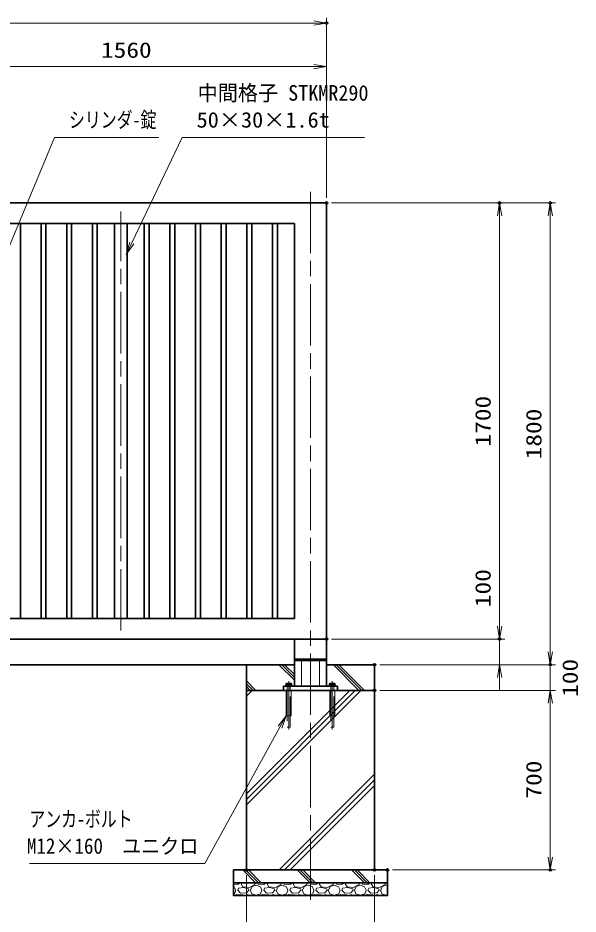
# Model space of a CAD drawing. Units: millimetres at full size. Extents: x -5940 to 5940, y -4200 to 4200.
# Drawn here: x -1335 to 850, y -2401 to 1093 of the extents above; entities that cross this region are included whole.
import ezdxf
from ezdxf.enums import TextEntityAlignment as Align

# ---------------------------------------------------------------- set-up
doc = ezdxf.new("R2010")
doc.units = ezdxf.units.MM
doc.header["$LTSCALE"] = 20
doc.header["$PDMODE"] = 32
doc.header["$PDSIZE"] = 10
doc.linetypes.add('DASHED', pattern=[7.5, 6, -1.5])
doc.linetypes.add('USER1', pattern=[18, 12, -1.5, 3, -1.5])
for name, color, linetype, lineweight in [('0-1_外形線', 7, 'Continuous', 35), ('0-2_隠れ線', 140, 'DASHED', 18), ('0-3_軸線', 200, 'USER1', 15), ('0-5_細線', 2, 'Continuous', 35), ('0-6_寸法線', 4, 'Continuous', 18), ('0-7_0', 7, 'Continuous', 18), ('0-E_ハッチング', 253, 'Continuous', 13)]:
    doc.layers.add(name, color=color, linetype=linetype, lineweight=lineweight)
doc.layers.add('0-8_Defpoints', color=7, linetype='Continuous')
doc.styles.add('ＭＳ ゴシック', font='')
doc.styles.get('ＭＳ ゴシック').set_extended_font_data('MS Gothic')

# ---------------------------------------------------------------- blocks, each defined once
blk = doc.blocks.new('_Open')
at = {"layer": '0-7_0'}
blk.add_line((-20, 3.333), (0, 0), dxfattribs=at)
blk.add_lwpolyline([(-20, -3.333), (0, 0), (-20, 0)], dxfattribs=at)
blk = doc.blocks.new('PROFSP005ACXU6')
at = {"layer": '0-1_外形線'}
for p, q in [((12, 166), (12, 0)), ((199.9, 103.9), (12, 103.9)), ((12, -166), (12, 0)), ((216, 0), (216, 180)), ((199.9, -103.9), (12, -103.9))]:
    blk.add_line(p, q, dxfattribs=at)
for points in [[(108, 207.8), (12, 207.8), (12, 166), (0, 166), (0, 0)], [(108, -207.8), (12, -207.8), (12, -166), (0, -166), (0, 0)], [(216, 180), (199.9, 207.8), (108, 207.8)], [(216, 0), (216, -180), (199.9, -207.8), (108, -207.8)]]:
    blk.add_lwpolyline(points, dxfattribs=at)
for centre, radius, start, end in [((124, 155.9), 92, 325.61587, 34.38413), ((-127.9, 0), 343.9, 342.41211, 17.58789), ((124, -155.9), 92, 325.61587, 34.38413)]:
    blk.add_arc(centre, radius, start, end, dxfattribs=at)
blk = doc.blocks.new('A$C7A822601')
at = {"layer": '0-7_0', "rotation": 90}
blk.add_blockref('PROFSP005ACXU6', (0, 0), dxfattribs=at)
blk = doc.blocks.new('S24')
at = {"layer": '0-6_寸法線'}
for points in [[(-14340225.4, 57488977.5), (-14348378.2, 57488977.5), (-14356951.3, 57468386.6), (-14357335.7, 57467463.5)], [(-14357105.2, 57468450.7), (-14357335.7, 57467463.5), (-14356797.4, 57468322.6)]]:
    blk.add_lwpolyline(points, dxfattribs=at)
at = {"layer": '0-6_寸法線', "color": 254, "style": 'ＭＳ ゴシック', "width": 0.75}
blk.add_text('シリンダ-錠', height=1212, dxfattribs=at).set_placement((-14347243, 57489374.4), align=Align.BOTTOM_LEFT)
blk = doc.blocks.new('S25')
at = {"layer": '0-6_寸法線'}
for points in [[(-14324184.5, 57488975.9), (-14338404.5, 57488975.9), (-14342343.4, 57480744.7), (-14342775.1, 57479842.7)], [(-14342493.7, 57480816.7), (-14342775.1, 57479842.7), (-14342193.1, 57480672.8)]]:
    blk.add_lwpolyline(points, dxfattribs=at)
at = {"layer": '0-6_寸法線', "color": 254, "style": 'ＭＳ ゴシック'}
for s, width, p in [('中間格子 STKMR290', 0.95, (-14337211.7, 57491472.8)), ('50×30×1.6t', 1.05, (-14337288.5, 57489372.8))]:
    blk.add_text(s, height=1212, dxfattribs=dict(at, width=width)).set_placement(p, align=Align.BOTTOM_LEFT)
blk = doc.blocks.new('S30')
at = {"layer": '0-6_寸法線'}
for points in [[(-14350339.3, 57432360.4), (-14336656.9, 57432360.4), (-14330789, 57442988), (-14330305.7, 57443863.5)], [(-14330643.1, 57442907.5), (-14330305.7, 57443863.5), (-14330934.9, 57443068.6)]]:
    blk.add_lwpolyline(points, dxfattribs=at)
at = {"layer": '0-6_寸法線', "color": 254, "style": 'ＭＳ ゴシック'}
for s, width, p in [('アンカ-ボルト', 0.75, (-14350339.3, 57434857.3)), ('M12×160\u3000ユニクロ', 0.9, (-14350531.3, 57432757.3))]:
    blk.add_text(s, height=1212, dxfattribs=dict(at, width=width)).set_placement(p, align=Align.BOTTOM_LEFT)

msp = doc.modelspace()

# ---------------------------------------------------------------- linework, layer by layer
at = {"layer": '0-1_外形線'}
for p, q in [((-1691.54, 371.52), (-131.54, 371.52)), ((-131.54, 371.52), (-131.54, -1328.48)), ((-1611.54, 291.52), (-256.54, 291.52)), ((-1325.79, 291.52), (-1325.79, -1248.48)), ((-1244.79, 291.52), (-1244.79, -1248.48)), ((-1225.79, 291.52), (-1225.79, -1248.48)), ((-1144.79, 291.52), (-1144.79, -1248.48)), ((-1125.79, 291.52), (-1125.79, -1248.48)), ((-1044.79, 291.52), (-1044.79, -1248.48)), ((-1025.79, 291.52), (-1025.79, -1248.48)), ((-959.04, -1248.48), (-959.04, 291.52)), ((-909.04, 291.52), (-909.04, -1248.48)), ((-842.29, 291.52), (-842.29, -1248.48)), ((-823.29, 291.52), (-823.29, -1248.48)), ((-742.29, 291.52), (-742.29, -1248.48)), ((-723.29, 291.52), (-723.29, -1248.48)), ((-642.29, 291.52), (-642.29, -1248.48)), ((-623.29, 291.52), (-623.29, -1248.48)), ((-542.29, 291.52), (-542.29, -1248.48)), ((-523.29, 291.52), (-523.29, -1248.48)), ((-442.29, 291.52), (-442.29, -1248.48)), ((-423.29, 291.52), (-423.29, -1248.48)), ((-342.29, 291.52), (-342.29, -1248.48)), ((-323.29, 291.52), (-323.29, -1248.48)), ((-256.54, 291.52), (-256.54, -1248.48)), ((-256.54, -1248.48), (-1611.54, -1248.48)), ((-131.54, -1328.48), (-1691.54, -1328.48)), ((-256.54, -1328.48), (-256.54, -1512.48)), ((-131.54, -1328.48), (-131.54, -1512.48)), ((-2944.04, -1428.48), (-256.54, -1428.48)), ((-131.54, -1407.48), (-256.54, -1407.48)), ((-256.54, -1412.48), (-131.54, -1412.48)), ((-229.04, -1407.48), (-229.04, -1412.48)), ((-159.04, -1407.48), (-159.04, -1412.48)), ((-131.54, -1428.48), (55.96, -1428.48)), ((-89.04, -1512.48), (-299.04, -1512.48)), ((-299.04, -1512.48), (-299.04, -1528.48)), ((-299.04, -1528.48), (-89.04, -1528.48)), ((-89.04, -1512.48), (-89.04, -1528.48))]:
    msp.add_line(p, q, dxfattribs=at)
msp.add_lwpolyline([(-256.54, -1428.48), (-444.04, -1428.48), (-444.04, -1528.48), (55.96, -1528.48), (55.96, -1428.48), (-131.54, -1428.48)], dxfattribs=at)
for points in [[(-444.04, -1528.48), (55.96, -1528.48), (55.96, -2228.48), (-444.04, -2228.48)], [(-494.04, -2228.48), (105.96, -2228.48), (105.96, -2278.48), (-494.04, -2278.48)], [(105.96, -2278.48), (-494.04, -2278.48), (-494.04, -2328.48), (105.96, -2328.48)]]:
    msp.add_lwpolyline(points, close=True, dxfattribs=at)
at = {"layer": '0-2_隠れ線'}
for p, q in [((-229.04, -1512.48), (-229.04, -1412.48)), ((-159.04, -1512.48), (-159.04, -1412.48)), ((-285.04, -1512.48), (-285.04, -1528.48)), ((-285.04, -1528.48), (-285.04, -1672.48)), ((-273.04, -1512.48), (-273.04, -1528.48)), ((-273.04, -1672.48), (-273.04, -1528.48)), ((-119.04, -1528.48), (-119.04, -1628.48)), ((-115.04, -1512.48), (-115.04, -1528.48)), ((-103.04, -1512.48), (-103.04, -1528.48)), ((-103.04, -1672.48), (-103.04, -1528.48)), ((-99.04, -1628.48), (-99.04, -1528.48)), ((-119.04, -1628.48), (-99.04, -1628.48)), ((-285.04, -1672.48), (-273.04, -1672.48))]:
    msp.add_line(p, q, dxfattribs=at)
for points in [[(-289.04, -1528.48), (-289.04, -1628.48), (-269.04, -1628.48), (-269.04, -1528.48)], [(-115.04, -1528.48), (-115.04, -1672.48), (-103.04, -1672.48)]]:
    msp.add_lwpolyline(points, dxfattribs=at)
at = {"layer": '0-3_軸線'}
for p, q in [((-194.04, 415.44), (-194.04, -2367.84)), ((-934.04, -1295.48), (-934.04, 338.52)), ((-279.04, -1493.14), (-279.04, -1681.02)), ((-109.04, -1493.14), (-109.04, -1681.02))]:
    msp.add_line(p, q, dxfattribs=at)
at = {"layer": '0-6_寸法線'}
for p, q in [((-131.54, 391.52), (-131.54, 1092.78)), ((-3256.54, 1072.78), (-131.54, 1072.78)), ((-131.54, 391.52), (-131.54, 922.78)), ((-131.54, 902.78), (-1691.54, 902.78)), ((-111.54, 371.52), (563.45, 371.52)), ((-111.54, 371.52), (761.54, 371.52)), ((543.45, -1328.48), (543.45, 371.52)), ((741.54, -1428.48), (741.54, 371.52)), ((543.45, -1278.48), (543.45, -1228.48)), ((-111.54, -1328.48), (563.45, -1328.48)), ((-111.54, -1328.48), (563.45, -1328.48)), ((543.45, -1428.48), (543.45, -1328.48)), ((741.54, -1378.48), (741.54, -1328.48)), ((75.96, -1428.48), (563.45, -1428.48)), ((75.96, -1428.48), (761.54, -1428.48)), ((75.96, -1428.48), (761.54, -1428.48)), ((741.54, -1528.48), (741.54, -1428.48)), ((543.45, -1478.48), (543.45, -1528.48)), ((75.96, -1528.48), (761.54, -1528.48)), ((75.96, -1528.48), (761.54, -1528.48)), ((741.54, -1528.48), (741.54, -2228.48)), ((741.54, -1578.48), (741.54, -1628.48)), ((125.96, -2228.48), (761.54, -2228.48)), ((-444.04, -2248.48), (-444.04, -2683.41)), ((55.96, -2248.48), (55.96, -2683.41))]:
    msp.add_line(p, q, dxfattribs=at)
at = {"layer": '0-8_Defpoints'}
for p in [(-131.54, 1072.78), (-131.54, 371.52), (-131.54, 371.52), (543.45, 371.52), (741.54, 371.52), (-131.54, -1328.48), (543.45, -1328.48), (55.96, -1428.48), (741.54, -1428.48), (55.96, -1528.48), (-444.04, -2228.48), (55.96, -2228.48), (105.96, -2228.48), (741.54, -2228.48)]:
    msp.add_point(p, dxfattribs=at)
at = {"layer": '0-E_ハッチング'}
for p, q in [((-256.54, -1488.86), (-316.91, -1428.48)), ((-256.54, -1477.98), (-306.04, -1428.48)), ((-256.54, -1467.11), (-295.16, -1428.48)), ((-4.78, -1528.48), (-104.78, -1428.48)), ((6.09, -1528.48), (-93.91, -1428.48)), ((16.97, -1528.48), (-83.03, -1428.48)), ((-407.29, -1528.48), (-444.04, -1491.74)), ((-418.17, -1528.48), (-444.04, -1502.61)), ((-429.04, -1528.48), (-444.04, -1513.49)), ((-444.04, -1931.62), (-40.9, -1528.48)), ((-444.04, -1529.11), (-443.41, -1528.48)), ((-444.04, -1953.37), (-19.15, -1528.48)), ((-444.04, -1550.86), (-421.66, -1528.48)), ((-444.04, -1975.12), (2.6, -1528.48)), ((-316.63, -2228.48), (55.96, -1855.89)), ((-294.88, -2228.48), (55.96, -1877.64)), ((-273.13, -2228.48), (55.96, -1899.39)), ((-407.96, -2278.48), (-457.96, -2228.48)), ((-397.09, -2278.48), (-447.09, -2228.48)), ((-386.21, -2278.48), (-436.21, -2228.48)), ((-195.83, -2278.48), (-245.83, -2228.48)), ((-184.96, -2278.48), (-234.96, -2228.48)), ((-174.08, -2278.48), (-224.08, -2228.48)), ((16.3, -2278.48), (-33.7, -2228.48)), ((27.18, -2278.48), (-22.82, -2228.48)), ((38.05, -2278.48), (-11.95, -2228.48)), ((-494.04, -2284.48), (-478.02, -2285.24)), ((-494.04, -2293.34), (-491.23, -2294.39)), ((-491.23, -2294.39), (-485.13, -2307.6)), ((-478.02, -2285.24), (-469.27, -2278.48)), ((-478.02, -2307.6), (-474.97, -2299.47)), ((-455.67, -2297.44), (-474.97, -2299.47)), ((-464.81, -2282.2), (-461.47, -2278.48)), ((-457.7, -2294.39), (-464.81, -2282.2)), ((-432.3, -2296.42), (-457.7, -2294.39)), ((-435.35, -2302.52), (-455.67, -2297.44)), ((-434.33, -2307.6), (-435.35, -2302.52)), ((-410.96, -2285.24), (-432.3, -2296.42)), ((-428.24, -2307.6), (-422.14, -2293.37)), ((-422.14, -2293.37), (-405.88, -2288.29)), ((-409.03, -2278.48), (-410.96, -2285.24)), ((-405.88, -2288.29), (-389.63, -2294.39)), ((-400.18, -2278.48), (-397.76, -2284.23)), ((-397.76, -2284.23), (-376.42, -2285.24)), ((-389.63, -2294.39), (-383.53, -2307.6)), ((-376.42, -2285.24), (-367.67, -2278.48)), ((-376.42, -2307.6), (-373.37, -2299.47)), ((-354.07, -2297.44), (-373.37, -2299.47)), ((-363.21, -2282.2), (-359.87, -2278.48)), ((-356.1, -2294.39), (-363.21, -2282.2)), ((-330.7, -2296.42), (-356.1, -2294.39)), ((-333.75, -2302.52), (-354.07, -2297.44)), ((-332.73, -2307.6), (-333.75, -2302.52)), ((-309.36, -2285.24), (-330.7, -2296.42)), ((-326.64, -2307.6), (-320.54, -2293.37)), ((-320.54, -2293.37), (-304.28, -2288.29)), ((-307.43, -2278.48), (-309.36, -2285.24)), ((-304.28, -2288.29), (-288.03, -2294.39)), ((-298.58, -2278.48), (-296.16, -2284.23)), ((-296.16, -2284.23), (-274.82, -2285.24)), ((-288.03, -2294.39), (-281.93, -2307.6)), ((-274.82, -2285.24), (-266.07, -2278.48)), ((-274.82, -2307.6), (-271.77, -2299.47)), ((-252.47, -2297.44), (-271.77, -2299.47)), ((-261.61, -2282.2), (-258.27, -2278.48)), ((-254.5, -2294.39), (-261.61, -2282.2)), ((-229.1, -2296.42), (-254.5, -2294.39)), ((-232.15, -2302.52), (-252.47, -2297.44)), ((-231.13, -2307.6), (-232.15, -2302.52)), ((-207.76, -2285.24), (-229.1, -2296.42)), ((-225.04, -2307.6), (-218.94, -2293.37)), ((-218.94, -2293.37), (-202.68, -2288.29)), ((-205.83, -2278.48), (-207.76, -2285.24)), ((-202.68, -2288.29), (-186.43, -2294.39)), ((-196.98, -2278.48), (-194.56, -2284.23)), ((-194.56, -2284.23), (-173.22, -2285.24)), ((-186.43, -2294.39), (-180.33, -2307.6)), ((-173.22, -2285.24), (-164.47, -2278.48)), ((-173.22, -2307.6), (-170.17, -2299.47)), ((-150.87, -2297.44), (-170.17, -2299.47)), ((-160.01, -2282.2), (-156.67, -2278.48)), ((-152.9, -2294.39), (-160.01, -2282.2)), ((-127.5, -2296.42), (-152.9, -2294.39)), ((-130.55, -2302.52), (-150.87, -2297.44)), ((-129.53, -2307.6), (-130.55, -2302.52)), ((-106.16, -2285.24), (-127.5, -2296.42)), ((-123.44, -2307.6), (-117.34, -2293.37)), ((-117.34, -2293.37), (-101.08, -2288.29)), ((-104.23, -2278.48), (-106.16, -2285.24)), ((-101.08, -2288.29), (-84.83, -2294.39)), ((-95.38, -2278.48), (-92.96, -2284.23)), ((-92.96, -2284.23), (-71.62, -2285.24)), ((-84.83, -2294.39), (-78.73, -2307.6)), ((-71.62, -2285.24), (-62.87, -2278.48)), ((-71.62, -2307.6), (-68.57, -2299.47)), ((-49.27, -2297.44), (-68.57, -2299.47)), ((-58.41, -2282.2), (-55.07, -2278.48)), ((-51.3, -2294.39), (-58.41, -2282.2)), ((-25.9, -2296.42), (-51.3, -2294.39)), ((-28.95, -2302.52), (-49.27, -2297.44)), ((-27.93, -2307.6), (-28.95, -2302.52)), ((-4.56, -2285.24), (-25.9, -2296.42)), ((-21.84, -2307.6), (-15.74, -2293.37)), ((-15.74, -2293.37), (0.52, -2288.29)), ((-2.63, -2278.48), (-4.56, -2285.24)), ((0.52, -2288.29), (16.77, -2294.39)), ((6.22, -2278.48), (8.64, -2284.23)), ((8.64, -2284.23), (29.98, -2285.24)), ((16.77, -2294.39), (22.87, -2307.6)), ((29.98, -2285.24), (38.73, -2278.48)), ((29.98, -2307.6), (33.03, -2299.47)), ((52.33, -2297.44), (33.03, -2299.47)), ((43.19, -2282.2), (46.53, -2278.48)), ((50.3, -2294.39), (43.19, -2282.2)), ((75.7, -2296.42), (50.3, -2294.39)), ((72.65, -2302.52), (52.33, -2297.44)), ((73.67, -2307.6), (72.65, -2302.52)), ((97.04, -2285.24), (75.7, -2296.42)), ((79.76, -2307.6), (85.86, -2293.37)), ((85.86, -2293.37), (102.12, -2288.29)), ((98.97, -2278.48), (97.04, -2285.24)), ((102.12, -2288.29), (105.96, -2289.74)), ((-494.04, -2322.94), (-490.21, -2321.82)), ((-490.21, -2321.82), (-485.13, -2307.6)), ((-483.1, -2323.85), (-488.17, -2328.48)), ((-458.72, -2325.88), (-483.1, -2323.85)), ((-466.84, -2319.79), (-478.02, -2307.6)), ((-443.48, -2317.76), (-466.84, -2319.79)), ((-457.13, -2328.48), (-458.72, -2325.88)), ((-441.44, -2323.85), (-448.56, -2326.9)), ((-448.56, -2326.9), (-447.92, -2328.48)), ((-434.33, -2307.6), (-443.48, -2317.76)), ((-429.25, -2327.92), (-441.44, -2323.85)), ((-430.2, -2328.48), (-429.25, -2327.92)), ((-429.25, -2307.6), (-423.16, -2321.82)), ((-423.16, -2321.82), (-405.88, -2326.9)), ((-405.88, -2326.9), (-388.61, -2321.82)), ((-388.61, -2321.82), (-383.53, -2307.6)), ((-381.5, -2323.85), (-386.57, -2328.48)), ((-357.12, -2325.88), (-381.5, -2323.85)), ((-365.24, -2319.79), (-376.42, -2307.6)), ((-341.88, -2317.76), (-365.24, -2319.79)), ((-355.53, -2328.48), (-357.12, -2325.88)), ((-339.84, -2323.85), (-346.96, -2326.9)), ((-346.96, -2326.9), (-346.32, -2328.48)), ((-332.73, -2307.6), (-341.88, -2317.76)), ((-327.65, -2327.92), (-339.84, -2323.85)), ((-328.6, -2328.48), (-327.65, -2327.92)), ((-327.65, -2307.6), (-321.56, -2321.82)), ((-321.56, -2321.82), (-304.28, -2326.9)), ((-304.28, -2326.9), (-287.01, -2321.82)), ((-287.01, -2321.82), (-281.93, -2307.6)), ((-279.9, -2323.85), (-284.97, -2328.48)), ((-255.52, -2325.88), (-279.9, -2323.85)), ((-263.64, -2319.79), (-274.82, -2307.6)), ((-240.28, -2317.76), (-263.64, -2319.79)), ((-253.93, -2328.48), (-255.52, -2325.88)), ((-238.24, -2323.85), (-245.36, -2326.9)), ((-245.36, -2326.9), (-244.72, -2328.48)), ((-231.13, -2307.6), (-240.28, -2317.76)), ((-226.05, -2327.92), (-238.24, -2323.85)), ((-227, -2328.48), (-226.05, -2327.92)), ((-226.05, -2307.6), (-219.96, -2321.82)), ((-219.96, -2321.82), (-202.68, -2326.9)), ((-202.68, -2326.9), (-185.41, -2321.82)), ((-185.41, -2321.82), (-180.33, -2307.6)), ((-178.3, -2323.85), (-183.37, -2328.48)), ((-153.92, -2325.88), (-178.3, -2323.85)), ((-162.04, -2319.79), (-173.22, -2307.6)), ((-138.68, -2317.76), (-162.04, -2319.79)), ((-152.33, -2328.48), (-153.92, -2325.88)), ((-136.64, -2323.85), (-143.76, -2326.9)), ((-143.76, -2326.9), (-143.12, -2328.48)), ((-129.53, -2307.6), (-138.68, -2317.76)), ((-124.45, -2327.92), (-136.64, -2323.85)), ((-125.4, -2328.48), (-124.45, -2327.92)), ((-124.45, -2307.6), (-118.36, -2321.82)), ((-118.36, -2321.82), (-101.08, -2326.9)), ((-101.08, -2326.9), (-83.81, -2321.82)), ((-83.81, -2321.82), (-78.73, -2307.6)), ((-76.7, -2323.85), (-81.77, -2328.48)), ((-52.32, -2325.88), (-76.7, -2323.85)), ((-60.44, -2319.79), (-71.62, -2307.6)), ((-37.08, -2317.76), (-60.44, -2319.79)), ((-50.73, -2328.48), (-52.32, -2325.88)), ((-35.04, -2323.85), (-42.16, -2326.9)), ((-42.16, -2326.9), (-41.52, -2328.48)), ((-27.93, -2307.6), (-37.08, -2317.76)), ((-22.85, -2327.92), (-35.04, -2323.85)), ((-23.8, -2328.48), (-22.85, -2327.92)), ((-22.85, -2307.6), (-16.76, -2321.82)), ((-16.76, -2321.82), (0.52, -2326.9)), ((0.52, -2326.9), (17.79, -2321.82)), ((17.79, -2321.82), (22.87, -2307.6)), ((24.9, -2323.85), (19.83, -2328.48)), ((49.28, -2325.88), (24.9, -2323.85)), ((41.16, -2319.79), (29.98, -2307.6)), ((64.52, -2317.76), (41.16, -2319.79)), ((50.87, -2328.48), (49.28, -2325.88)), ((66.56, -2323.85), (59.44, -2326.9)), ((59.44, -2326.9), (60.08, -2328.48)), ((73.67, -2307.6), (64.52, -2317.76)), ((78.75, -2327.92), (66.56, -2323.85)), ((77.8, -2328.48), (78.75, -2327.92)), ((78.75, -2307.6), (84.84, -2321.82)), ((84.84, -2321.82), (102.12, -2326.9)), ((102.12, -2326.9), (105.96, -2325.77))]:
    msp.add_line(p, q, dxfattribs=at)

# ---------------------------------------------------------------- block references
at = {"layer": '0-5_細線', "xscale": 0.05, "yscale": 0.05}
for p in [(-279.04, -1512.48), (-109.04, -1512.48)]:
    msp.add_blockref('A$C7A822601', p, dxfattribs=at)
at = {"layer": '0-6_寸法線'}
for name, p, xscale, yscale in [('_Open', (-131.54, 1072.78), 2.5, 2.5), ('_Open', (-131.54, 902.78), 2.5, 2.5), ('S25', (716226.25, -2873821.65), 0.05, 0.05), ('S24', (716226.25, -2873821.65), 0.05, 0.05), ('S30', (716226.25, -2873821.65), 0.05, 0.05)]:
    msp.add_blockref(name, p, dxfattribs=dict(at, xscale=xscale, yscale=yscale))
at = {"layer": '0-6_寸法線', "xscale": 2.5, "yscale": 2.5}
for p, rotation in [((543.45, 371.52), 90), ((741.54, 371.52), 90), ((543.45, -1328.48), 270), ((543.45, -1328.48), 270), ((741.54, -1428.48), 270), ((741.54, -1428.48), 270), ((543.45, -1428.48), 90), ((741.54, -1528.48), 90), ((741.54, -1528.48), 90), ((741.54, -2228.48), 270)]:
    msp.add_blockref('_Open', p, dxfattribs=dict(at, rotation=rotation))

# ---------------------------------------------------------------- texts
at = {"layer": '0-6_寸法線', "color": 254, "style": 'ＭＳ ゴシック', "width": 1.2}
msp.add_text('1560', height=60.56, dxfattribs=at).set_placement((-1011.14, 919.12), align=Align.BOTTOM_LEFT)
for s, p in [('1700', (527.11, -578.08)), ('1800', (725.2, -628.08)), ('100', (527.11, -1204.27)), ('100', (867.03, -1554.08)), ('700', (725.2, -1950.48))]:
    msp.add_text(s, height=60.56, rotation=90, dxfattribs=at).set_placement(p, align=Align.BOTTOM_LEFT)

doc.saveas('drawing.dxf')
